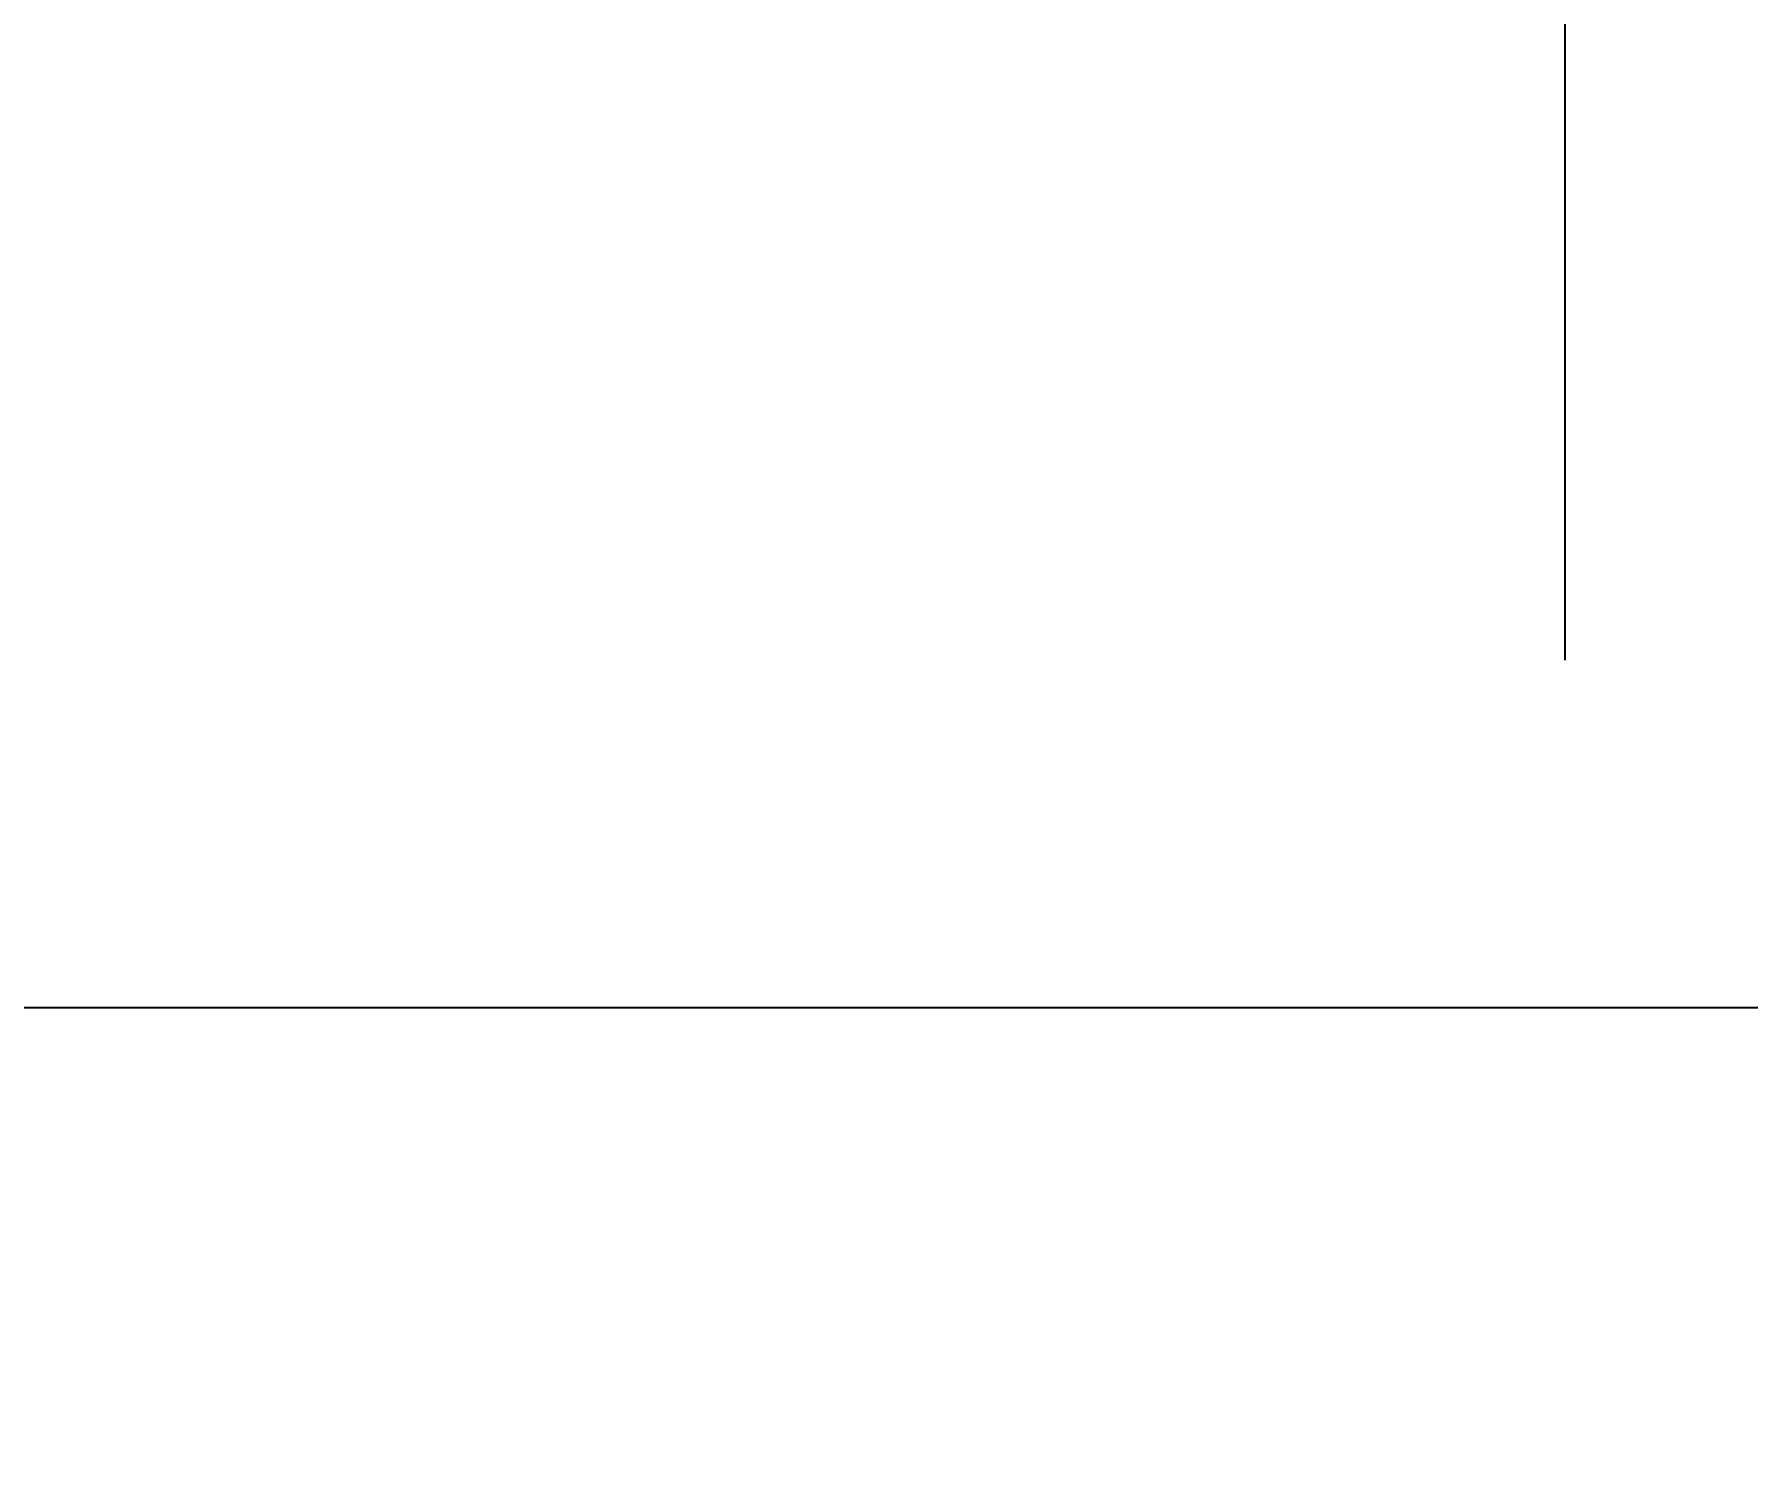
# Model space of a CAD drawing. Header units: metres. Extents: x 493 to 630, y -132 to -15.
# Drawn here: x 554.4929 to 554.6355, y -83.2261 to -83.1075 of the extents above; entities that cross this region are included whole.
import ezdxf
from ezdxf import colors
from ezdxf.entities.mleader import LeaderData, LeaderLine
from ezdxf.math import Vec2, Vec3

# ---------------------------------------------------------------- set-up
doc = ezdxf.new("R2010")
doc.units = ezdxf.units.M
doc.header["$MEASUREMENT"] = 0
doc.header["$PDMODE"] = 3
doc.linetypes.add('HIDDEN', pattern=[0.375, 0.25, -0.125])
doc.layers.add('a_cote_50', color=9, linetype='Continuous')
doc.layers.add('a_grinzi', color=253, linetype='HIDDEN')
doc.styles.get("Standard").update_dxf_attribs({"font": 'ARIALN.TTF'})
doc.dimstyles.new('50 cote', dxfattribs={"dimtxt": 0.09, "dimasz": 0.06, "dimexe": 0, "dimexo": 0, "dimgap": 0.018, "dimtad": 1, "dimdec": 1, "dimlfac": 100, "dimrnd": 0.5, "dimdsep": 46, "dimtxsty": 'Standard', "dimblk": 'OBLIQUE', "dimcen": 0.00045, "dimclrd": 256, "dimclrt": 4, "dimadec": 1, "dimazin": 0, "dimtfac": 1, "dimtdec": 1, "dimtix": 1, "dimtofl": 0, "dimtmove": 0, "dimatfit": 3, "dimldrblk": 'OBLIQUE', "dimfxl": 0, "dimtolj": 1, "dimtzin": 0, "dimarcsym": 0})

# ---------------------------------------------------------------- blocks, each defined once
blk = doc.blocks.new('_Oblique')
at = {"color": 0, "linetype": 'ByBlock', "lineweight": -2}
blk.add_line((-0.5, -0.5), (0.5, 0.5), dxfattribs=at)
blk = doc.blocks.new('*D184')
at = {"layer": 'a_cote_50', "lineweight": -2, "ltscale": 0.3}
blk.add_line((555.7103166750776, -83.1885321934308), (554.3603166750777, -83.1885321934308), dxfattribs=at)
at = {"layer": 'Defpoints', "color": 0, "ltscale": 0.3}
for p in [(554.3603166750777, -83.05958062453587), (555.7103166750776, -83.05958062453587), (554.3603166750777, -83.1885321934308)]:
    blk.add_point(p, dxfattribs=at)
at = {"layer": 'a_cote_50', "lineweight": -2, "ltscale": 0.3, "xscale": 0.06, "yscale": 0.06, "zscale": 0.06, "rotation": 180}
blk.add_blockref('_Oblique', (554.3603166750777, -83.1885321934308), dxfattribs=at)
at = {"layer": 'a_cote_50', "lineweight": -2, "ltscale": 0.3, "xscale": 0.06, "yscale": 0.06, "zscale": 0.06}
blk.add_blockref('_Oblique', (555.7103166750776, -83.1885321934308), dxfattribs=at)
at = {"layer": 'a_cote_50', "color": 4, "ltscale": 0.3, "insert": (555.0353166750776, -83.12458062453585), "char_height": 0.09, "attachment_point": 5}
blk.add_mtext('\\A1;135', dxfattribs=at)

msp = doc.modelspace()

# ---------------------------------------------------------------- linework, layer by layer
at = {"layer": 'a_grinzi', "ltscale": 0.5}
msp.add_lwpolyline([(554.6203166750777, -91.70958062453585), (554.6203166750777, -83.05958062453584)], dxfattribs=at)

# ---------------------------------------------------------------- dimensions: what is measured, and where the dimension line sits
at = {"layer": 'a_cote_50', "ltscale": 0.3}
dim = msp.add_linear_dim(base=(554.3603166750777, -83.1885321934308), p1=(555.7103166750776, -83.05958062453587), p2=(554.3603166750777, -83.05958062453587), angle=180, dimstyle='50 cote', override={"dimtmove": 1}, dxfattribs=at)
dim.commit()
dim.dimension.update_dxf_attribs({"geometry": '*D184', "text_midpoint": (555.0353166750776, -83.12458062453585)})

# ---------------------------------------------------------------- leaders
ml = msp.add_multileader_mtext('Standard')
ml.set_content('uș{\\fArial Narrow|b0|i0|c238|p34;ă metalică albă}', color=256)
ml.set_leader_properties()
ml.build(insert=Vec2(0, 0))
ml.multileader.update_dxf_attribs({"text_left_attachment_type": 6, "text_right_attachment_type": 6, "dogleg_length": 0.1, "arrow_head_size": 0})
ctx = ml.context
ctx.base_point, ctx.char_height, ctx.arrow_head_size, ctx.landing_gap_size, ctx.plane_origin, ctx.plane_x_axis, ctx.plane_y_axis = Vec3(555.3943332075837, -83.5238610444775), 0.1, 0, 0.01, Vec3(555.8049771341674, -83.85941397954097), Vec3(-1, 1.224646799147353e-16), Vec3(-1.224646799147353e-16, -1)
ctx.left_attachment, ctx.right_attachment = 6, 6
notes = []
notes.append((ctx, [(0, (1, 1, 0), (555.4943332075837, -83.5238610444775), (-1, 1.224646799147353e-16), 0.1, [(0, [(555.9105085687245, -83.02208062453587)], 0, [])])]))
ctx.mtext.insert, ctx.mtext.text_direction, ctx.mtext.flow_direction = Vec3(554.504933480435, -83.39446131732879), Vec3(1, -1.224646799147353e-16), 5
for ctx, leaders in notes:
    for number, flags, end, landing, length, lines in leaders:
        leader = LeaderData()
        leader.index, (leader.has_last_leader_line, leader.has_dogleg_vector, leader.attachment_direction) = number, flags
        leader.last_leader_point, leader.dogleg_vector, leader.dogleg_length = Vec3(end), Vec3(landing), length
        for number, points, colour, breaks in lines:
            line = LeaderLine()
            line.index, line.vertices, line.color, line.breaks = number, Vec3.list(points), colors.encode_raw_color(colour), breaks
            leader.lines.append(line)
        ctx.leaders.append(leader)

doc.saveas('drawing.dxf')
